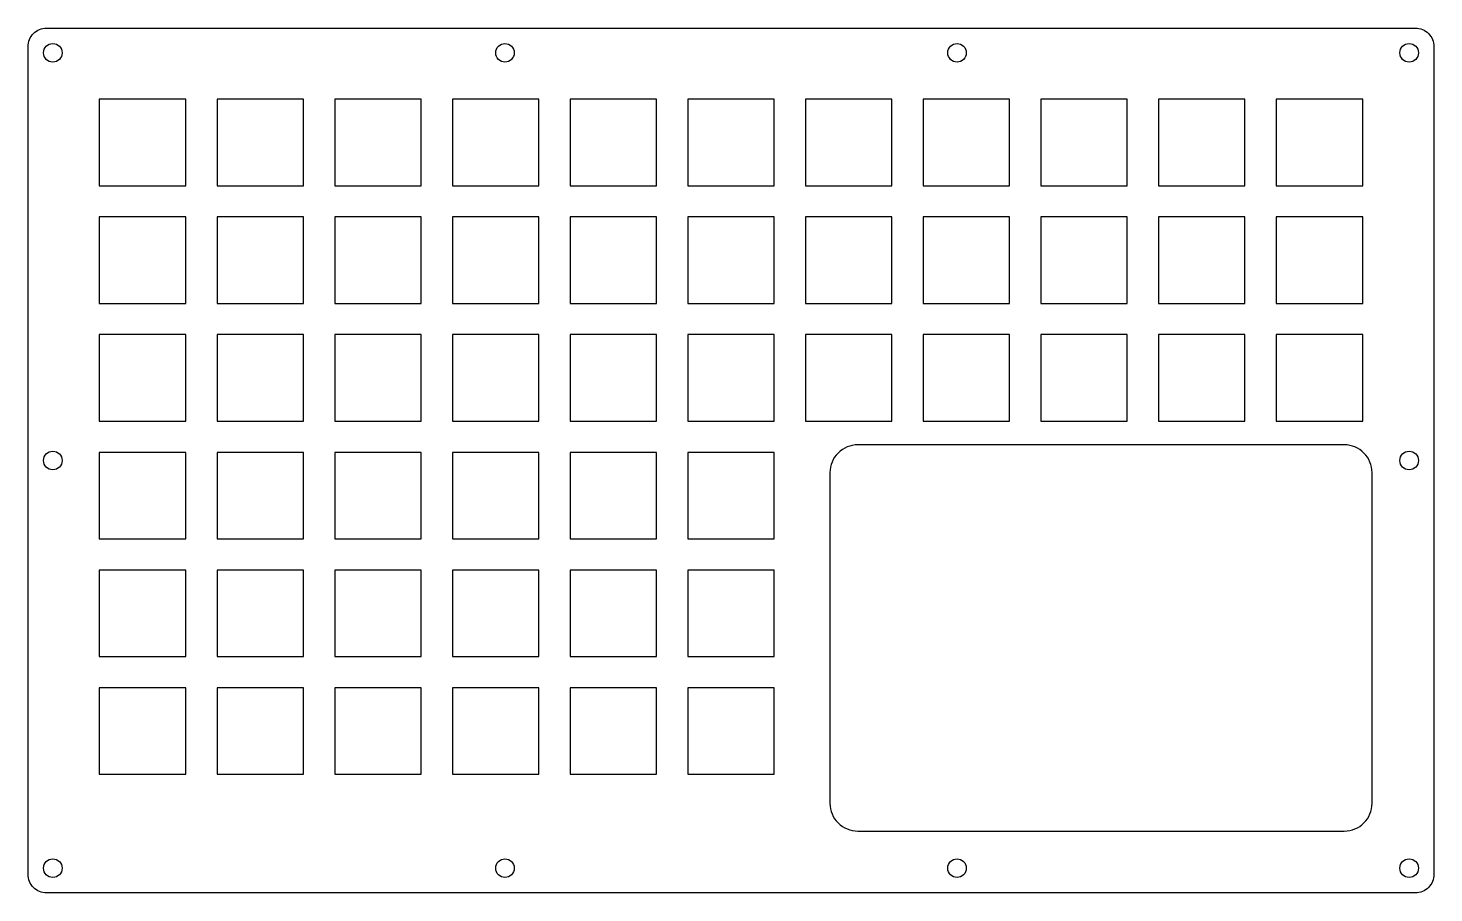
# Model space of a CAD drawing. Header units: millimetres. Extents: x -227 to 1, y -139 to 1.
import ezdxf

# ---------------------------------------------------------------- set-up
doc = ezdxf.new("R2010")
doc.units = ezdxf.units.MM
doc.layers.get('0').update_dxf_attribs({"linetype": 'CONTINUOUS'})

msp = doc.modelspace()

# ---------------------------------------------------------------- linework, layer by layer
for points in [[(-226.65, -2.13, -0.414214), (-223.65, 0.87), (-2.1, 0.87, -0.414214), (0.9, -2.13), (0.9, -136.13, -0.414214), (-2.1, -139.13), (-223.65, -139.13, -0.414214), (-226.65, -136.13)], [(-9.1, -124.63), (-9.1, -71.1, 0.414214), (-13.6, -66.6), (-92.35, -66.6, 0.414214), (-96.85, -71.1), (-96.85, -124.63, 0.414214), (-92.35, -129.13), (-13.6, -129.13, 0.414214)]]:
    msp.add_lwpolyline(points, format="xyb", close=True)
for points in [[(-201.12, -10.66), (-215.12, -10.66), (-215.12, -24.66), (-201.12, -24.66)], [(-196.07, -10.66), (-196.07, -24.66), (-182.07, -24.66), (-182.07, -10.66)], [(-177.02, -10.66), (-177.02, -24.66), (-163.02, -24.66), (-163.02, -10.66)], [(-157.97, -24.66), (-143.97, -24.66), (-143.97, -10.66), (-157.97, -10.66)], [(-124.92, -10.66), (-138.92, -10.66), (-138.92, -24.66), (-124.92, -24.66)], [(-105.87, -24.66), (-105.87, -10.66), (-119.87, -10.66), (-119.87, -24.66)], [(-100.82, -10.66), (-100.82, -24.66), (-86.82, -24.66), (-86.82, -10.66)], [(-81.77, -24.66), (-67.77, -24.66), (-67.77, -10.66), (-81.77, -10.66)], [(-48.72, -24.66), (-48.72, -10.66), (-62.72, -10.66), (-62.72, -24.66)], [(-29.67, -10.66), (-43.67, -10.66), (-43.67, -24.66), (-29.67, -24.66)], [(-24.62, -10.66), (-24.62, -24.66), (-10.62, -24.66), (-10.62, -10.66)], [(-201.12, -29.71), (-215.12, -29.71), (-215.12, -43.71), (-201.12, -43.71)], [(-196.07, -29.71), (-196.07, -43.71), (-182.07, -43.71), (-182.07, -29.71)], [(-177.02, -29.71), (-177.02, -43.71), (-163.02, -43.71), (-163.02, -29.71)], [(-143.97, -43.71), (-143.97, -29.71), (-157.97, -29.71), (-157.97, -43.71)], [(-138.92, -43.71), (-124.92, -43.71), (-124.92, -29.71), (-138.92, -29.71)], [(-119.87, -43.71), (-105.87, -43.71), (-105.87, -29.71), (-119.87, -29.71)], [(-86.82, -43.71), (-86.82, -29.71), (-100.82, -29.71), (-100.82, -43.71)], [(-67.77, -29.71), (-81.77, -29.71), (-81.77, -43.71), (-67.77, -43.71)], [(-62.72, -29.71), (-62.72, -43.71), (-48.72, -43.71), (-48.72, -29.71)], [(-43.67, -29.71), (-43.67, -43.71), (-29.67, -43.71), (-29.67, -29.71)], [(-10.62, -29.71), (-24.62, -29.71), (-24.62, -43.71), (-10.62, -43.71)], [(-201.12, -48.76), (-215.12, -48.76), (-215.12, -62.76), (-201.12, -62.76)], [(-196.07, -48.76), (-196.07, -62.76), (-182.07, -62.76), (-182.07, -48.76)], [(-177.02, -62.76), (-163.02, -62.76), (-163.02, -48.76), (-177.02, -48.76)], [(-157.97, -48.76), (-157.97, -62.76), (-143.97, -62.76), (-143.97, -48.76)], [(-124.92, -62.76), (-124.92, -48.76), (-138.92, -48.76), (-138.92, -62.76)], [(-119.87, -48.76), (-119.87, -62.76), (-105.87, -62.76), (-105.87, -48.76)], [(-100.82, -48.76), (-100.82, -62.76), (-86.82, -62.76), (-86.82, -48.76)], [(-81.77, -62.76), (-67.77, -62.76), (-67.77, -48.76), (-81.77, -48.76)], [(-48.72, -48.76), (-62.72, -48.76), (-62.72, -62.76), (-48.72, -62.76)], [(-29.67, -48.76), (-43.67, -48.76), (-43.67, -62.76), (-29.67, -62.76)], [(-24.62, -62.76), (-10.62, -62.76), (-10.62, -48.76), (-24.62, -48.76)], [(-201.12, -81.81), (-201.12, -67.81), (-215.12, -67.81), (-215.12, -81.81)], [(-196.07, -81.81), (-182.07, -81.81), (-182.07, -67.81), (-196.07, -67.81)], [(-177.02, -81.81), (-163.02, -81.81), (-163.02, -67.81), (-177.02, -67.81)], [(-143.97, -67.81), (-157.97, -67.81), (-157.97, -81.81), (-143.97, -81.81)], [(-124.92, -67.81), (-138.92, -67.81), (-138.92, -81.81), (-124.92, -81.81)], [(-105.87, -81.81), (-105.87, -67.81), (-119.87, -67.81), (-119.87, -81.81)], [(-215.12, -86.86), (-215.12, -100.86), (-201.12, -100.86), (-201.12, -86.86)], [(-196.07, -86.86), (-196.07, -100.86), (-182.07, -100.86), (-182.07, -86.86)], [(-177.02, -100.86), (-163.02, -100.86), (-163.02, -86.86), (-177.02, -86.86)], [(-143.97, -86.86), (-157.97, -86.86), (-157.97, -100.86), (-143.97, -100.86)], [(-124.92, -100.86), (-124.92, -86.86), (-138.92, -86.86), (-138.92, -100.86)], [(-119.87, -100.86), (-105.87, -100.86), (-105.87, -86.86), (-119.87, -86.86)], [(-215.12, -105.91), (-215.12, -119.91), (-201.12, -119.91), (-201.12, -105.91)], [(-182.07, -105.91), (-196.07, -105.91), (-196.07, -119.91), (-182.07, -119.91)], [(-177.02, -119.91), (-163.02, -119.91), (-163.02, -105.91), (-177.02, -105.91)], [(-157.97, -119.91), (-143.97, -119.91), (-143.97, -105.91), (-157.97, -105.91)], [(-124.92, -105.91), (-138.92, -105.91), (-138.92, -119.91), (-124.92, -119.91)], [(-119.87, -119.91), (-105.87, -119.91), (-105.87, -105.91), (-119.87, -105.91)]]:
    msp.add_lwpolyline(points, close=True)
for centre in [(-222.65, -3.13), (-149.46, -3.13), (-76.28, -3.13), (-3.1, -3.13), (-222.65, -69.13), (-3.1, -69.13), (-222.65, -135.13), (-149.46, -135.13), (-76.28, -135.13), (-3.1, -135.13)]:
    msp.add_circle(centre, 1.5)

doc.saveas('drawing.dxf')
